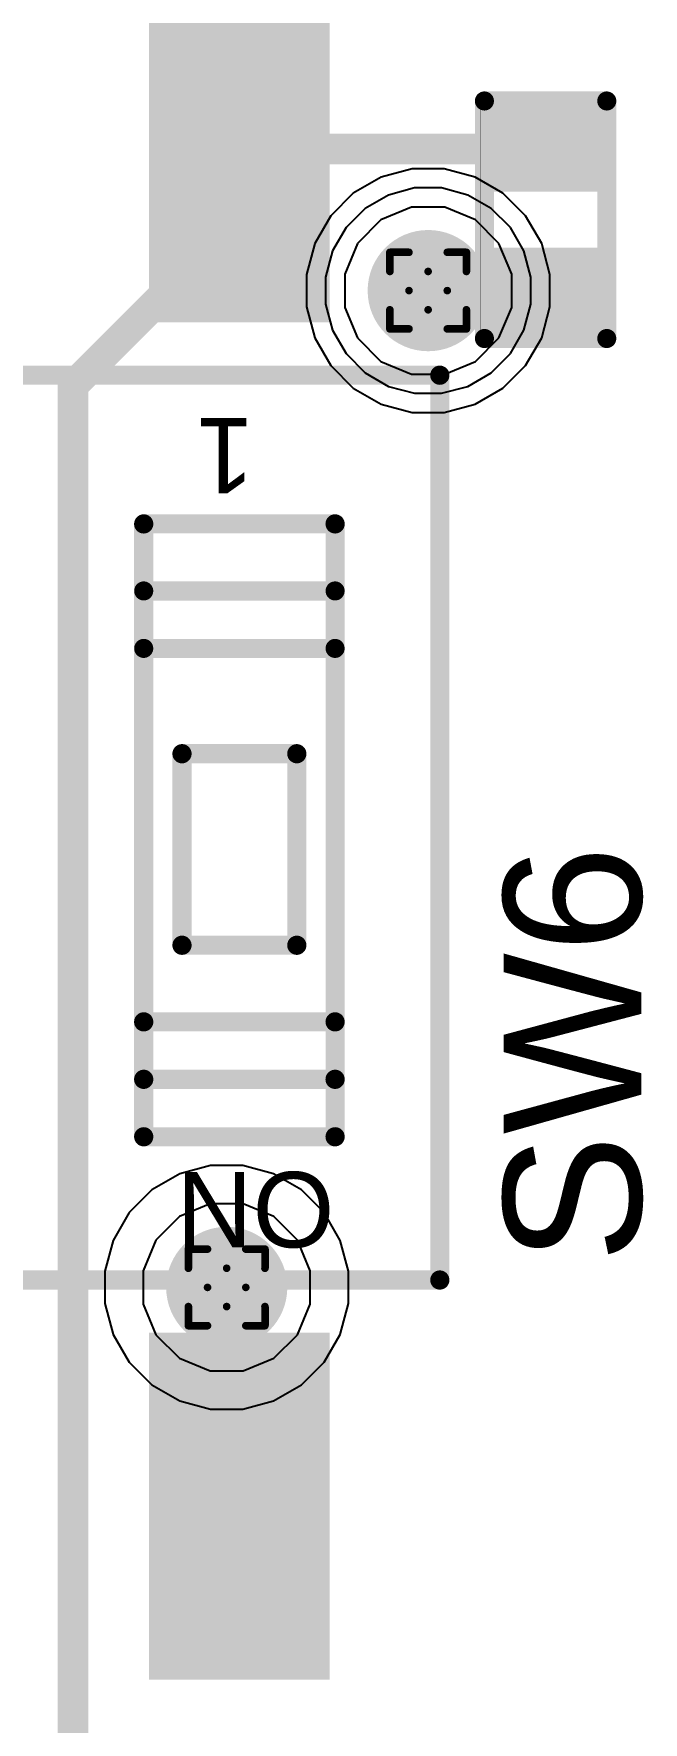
# Model space of a CAD drawing. Header units: inches. Extents: x 0 to 5379, y 0 to 5429.
# Drawn here: x 297.03 to 301.08, y 119.78 to 130.98 of the extents above; entities that cross this region are included whole.
import ezdxf

# ---------------------------------------------------------------- set-up
doc = ezdxf.new("R2010")
doc.units = ezdxf.units.IN
for name, color, linetype in [('Bottom Layer', 5, 'Continuous'), ('Bottom Solder', 6, 'Continuous'), ('Drill Drawing', 1, 'Continuous'), ('GND01', 16, 'Continuous'), ('GND02', 76, 'Continuous'), ('PWR', 156, 'Continuous'), ('SIG 01', 90, 'Continuous'), ('Top Layer', 1, 'Continuous'), ('Top Overlay', 2, 'Continuous'), ('Top Paste', 8, 'Continuous'), ('Top Solder', 216, 'Continuous'), ('Via Holes', 16, 'Continuous')]:
    doc.layers.add(name, color=color, linetype=linetype)
doc.styles.add('Arial', font='', dxfattribs={"height": 0.2})
doc.styles.get('Arial').set_extended_font_data('Arial')

# ---------------------------------------------------------------- blocks, each defined once
blk = doc.blocks.new('DSIC02LSGET_196')
at = {"layer": 'Top Layer'}
for points in [[(-3.4, 1.82), (-3.4, 0.72), (-5.6, 0.72), (-5.6, 1.82)], [(5.6, 1.82), (5.6, 0.72), (3.4, 0.72), (3.4, 1.82)]]:
    blk.add_hatch(color=1, dxfattribs=at).paths.add_polyline_path(points)
at = {"layer": 'Top Paste'}
for points in [[(-3.4, 1.82), (-3.4, 0.72), (-5.6, 0.72), (-5.6, 1.82)], [(5.6, 1.82), (5.6, 0.72), (3.4, 0.72), (3.4, 1.82)]]:
    blk.add_hatch(color=8, dxfattribs=at).paths.add_polyline_path(points)
at = {"layer": 'Top Solder'}
for points in [[(-3.35, 1.87), (-3.35, 0.67), (-5.65, 0.67), (-5.65, 1.87)], [(5.65, 1.87), (5.65, 0.67), (3.35, 0.67), (3.35, 1.87)]]:
    blk.add_hatch(color=216, dxfattribs=at).paths.add_polyline_path(points)
at = {"layer": 'Top Overlay'}
for points in [[(3, 2.6, 0.127, 0.127, 0), (-3, 2.6, 0.127, 0.127, 0)], [(-3, -2.5, 0.127, 0.127, 0), (-3, 2.6, 0.127, 0.127, 0)], [(3, -2.5, 0.127, 0.127, 0), (3, 2.6, 0.127, 0.127, 0)], [(2.05, 1.905, 0.127, 0.127, 0), (-2.014, 1.905, 0.127, 0.127, 0)], [(-2.014, 0.635, 0.127, 0.127, 0), (-2.014, 1.905, 0.127, 0.127, 0)], [(-1.569, 0.635, 0.127, 0.127, 0), (-1.569, 1.905, 0.127, 0.127, 0)], [(-1.188, 0.635, 0.127, 0.127, 0), (-1.188, 1.905, 0.127, 0.127, 0)], [(1.288, 0.635, 0.127, 0.127, 0), (1.288, 1.905, 0.127, 0.127, 0)], [(1.669, 0.635, 0.127, 0.127, 0), (1.669, 1.905, 0.127, 0.127, 0)], [(2.05, 0.635, 0.127, 0.127, 0), (2.05, 1.905, 0.127, 0.127, 0)], [(0.78, 1.651, 0.127, 0.127, 0), (-0.49, 1.651, 0.127, 0.127, 0)], [(-0.49, 0.889, 0.127, 0.127, 0), (-0.49, 1.651, 0.127, 0.127, 0)], [(0.78, 0.889, 0.127, 0.127, 0), (0.78, 1.651, 0.127, 0.127, 0)], [(0.78, 0.889, 0.127, 0.127, 0), (-0.49, 0.889, 0.127, 0.127, 0)], [(2.05, 0.635, 0.127, 0.127, 0), (-2.014, 0.635, 0.127, 0.127, 0)]]:
    blk.add_lwpolyline(points, format="xyseb", dxfattribs=at)
for points in [[(-3.032, 2.6, 0.0635, 0.0635, 1), (-2.968, 2.6, 0.0635, 0.0635, 1)], [(-3.032, 2.6, 0.0635, 0.0635, 1), (-2.968, 2.6, 0.0635, 0.0635, 1)], [(2.968, 2.6, 0.0635, 0.0635, 1), (3.032, 2.6, 0.0635, 0.0635, 1)], [(2.968, 2.6, 0.0635, 0.0635, 1), (3.032, 2.6, 0.0635, 0.0635, 1)], [(-2.046, 1.905, 0.0635, 0.0635, 1), (-1.982, 1.905, 0.0635, 0.0635, 1)], [(-2.046, 1.905, 0.0635, 0.0635, 1), (-1.982, 1.905, 0.0635, 0.0635, 1)], [(-1.601, 1.905, 0.0635, 0.0635, 1), (-1.538, 1.905, 0.0635, 0.0635, 1)], [(-1.22, 1.905, 0.0635, 0.0635, 1), (-1.157, 1.905, 0.0635, 0.0635, 1)], [(1.256, 1.905, 0.0635, 0.0635, 1), (1.32, 1.905, 0.0635, 0.0635, 1)], [(1.637, 1.905, 0.0635, 0.0635, 1), (1.701, 1.905, 0.0635, 0.0635, 1)], [(2.018, 1.905, 0.0635, 0.0635, 1), (2.082, 1.905, 0.0635, 0.0635, 1)], [(2.018, 1.905, 0.0635, 0.0635, 1), (2.082, 1.905, 0.0635, 0.0635, 1)], [(-0.522, 1.651, 0.0635, 0.0635, 1), (-0.458, 1.651, 0.0635, 0.0635, 1)], [(-0.522, 1.651, 0.0635, 0.0635, 1), (-0.458, 1.651, 0.0635, 0.0635, 1)], [(0.748, 1.651, 0.0635, 0.0635, 1), (0.812, 1.651, 0.0635, 0.0635, 1)], [(0.748, 1.651, 0.0635, 0.0635, 1), (0.812, 1.651, 0.0635, 0.0635, 1)], [(-0.522, 0.889, 0.0635, 0.0635, 1), (-0.458, 0.889, 0.0635, 0.0635, 1)], [(-0.522, 0.889, 0.0635, 0.0635, 1), (-0.458, 0.889, 0.0635, 0.0635, 1)], [(0.748, 0.889, 0.0635, 0.0635, 1), (0.812, 0.889, 0.0635, 0.0635, 1)], [(0.748, 0.889, 0.0635, 0.0635, 1), (0.812, 0.889, 0.0635, 0.0635, 1)], [(-2.046, 0.635, 0.0635, 0.0635, 1), (-1.982, 0.635, 0.0635, 0.0635, 1)], [(-2.046, 0.635, 0.0635, 0.0635, 1), (-1.982, 0.635, 0.0635, 0.0635, 1)], [(-1.601, 0.635, 0.0635, 0.0635, 1), (-1.538, 0.635, 0.0635, 0.0635, 1)], [(-1.22, 0.635, 0.0635, 0.0635, 1), (-1.157, 0.635, 0.0635, 0.0635, 1)], [(1.256, 0.635, 0.0635, 0.0635, 1), (1.32, 0.635, 0.0635, 0.0635, 1)], [(1.637, 0.635, 0.0635, 0.0635, 1), (1.701, 0.635, 0.0635, 0.0635, 1)], [(2.018, 0.635, 0.0635, 0.0635, 1), (2.082, 0.635, 0.0635, 0.0635, 1)], [(2.018, 0.635, 0.0635, 0.0635, 1), (2.082, 0.635, 0.0635, 0.0635, 1)]]:
    blk.add_lwpolyline(points, format="xyseb", close=True, dxfattribs=at)
at = {"layer": 'Top Overlay', "style": 'Arial'}
for s, p in [('ON', (2.283, 1.9)), ('1', (-2.716, 1.37))]:
    blk.add_text(s, height=0.5, rotation=-90, dxfattribs=at).set_placement(p)
blk = doc.blocks.new('R___0402_460')
at = {"layer": 'Top Layer'}
for points in [[(-0.699, -0.318), (-0.699, 0.317), (-0.241, 0.317), (-0.241, -0.318)], [(0.241, -0.318), (0.241, 0.317), (0.699, 0.317), (0.699, -0.318)]]:
    blk.add_hatch(color=1, dxfattribs=at).paths.add_polyline_path(points)
at = {"layer": 'Top Paste'}
for points in [[(-0.699, -0.318), (-0.699, 0.317), (-0.241, 0.317), (-0.241, -0.318)], [(0.241, -0.318), (0.241, 0.317), (0.699, 0.317), (0.699, -0.318)]]:
    blk.add_hatch(color=8, dxfattribs=at).paths.add_polyline_path(points)
at = {"layer": 'Top Solder'}
for points in [[(-0.754, -0.373), (-0.754, 0.373), (-0.186, 0.373), (-0.186, -0.373)], [(0.186, -0.373), (0.186, 0.373), (0.754, 0.373), (0.754, -0.373)]]:
    blk.add_hatch(color=216, dxfattribs=at).paths.add_polyline_path(points)
at = {"layer": 'Top Overlay'}
for points in [[(0.787, 0.406, 0.127, 0.127, 0), (-0.787, 0.406, 0.127, 0.127, 0)], [(-0.787, -0.406, 0.127, 0.127, 0), (-0.787, 0.406, 0.127, 0.127, 0)], [(0.787, -0.406, 0.127, 0.127, 0), (0.787, 0.406, 0.127, 0.127, 0)], [(0.787, -0.406, 0.127, 0.127, 0), (-0.787, -0.406, 0.127, 0.127, 0)], [(0.813, -0.432, 0.00323, 0.00323, 0), (-0.813, -0.432, 0.00323, 0.00323, 0)]]:
    blk.add_lwpolyline(points, format="xyseb", dxfattribs=at)
for points in [[(-0.819, 0.406, 0.0635, 0.0635, 1), (-0.756, 0.406, 0.0635, 0.0635, 1)], [(-0.819, 0.406, 0.0635, 0.0635, 1), (-0.756, 0.406, 0.0635, 0.0635, 1)], [(0.756, 0.406, 0.0635, 0.0635, 1), (0.819, 0.406, 0.0635, 0.0635, 1)], [(0.756, 0.406, 0.0635, 0.0635, 1), (0.819, 0.406, 0.0635, 0.0635, 1)], [(-0.819, -0.406, 0.0635, 0.0635, 1), (-0.756, -0.406, 0.0635, 0.0635, 1)], [(-0.819, -0.406, 0.0635, 0.0635, 1), (-0.756, -0.406, 0.0635, 0.0635, 1)], [(-0.814, -0.432, 0.00161, 0.00161, 1), (-0.812, -0.432, 0.00161, 0.00161, 1)], [(0.756, -0.406, 0.0635, 0.0635, 1), (0.819, -0.406, 0.0635, 0.0635, 1)], [(0.756, -0.406, 0.0635, 0.0635, 1), (0.819, -0.406, 0.0635, 0.0635, 1)], [(0.812, -0.432, 0.00161, 0.00161, 1), (0.814, -0.432, 0.00161, 0.00161, 1)]]:
    blk.add_lwpolyline(points, format="xyseb", close=True, dxfattribs=at)

msp = doc.modelspace()

# ---------------------------------------------------------------- hatches: boundary and pattern name
at = {"layer": 'Bottom Layer'}
h = msp.add_hatch(color=5, dxfattribs=at)
edge = h.paths.add_edge_path()
edge.add_arc((299.652, 129.277), 0.3, 0, 360)
h = msp.add_hatch(color=5, dxfattribs=at)
edge = h.paths.add_edge_path()
edge.add_arc((298.315, 122.667), 0.3, 0, 360)
at = {"layer": 'Bottom Solder'}
h = msp.add_hatch(color=6, dxfattribs=at)
edge = h.paths.add_edge_path()
edge.add_arc((299.652, 129.277), 0.402, 0, 360)
h = msp.add_hatch(color=6, dxfattribs=at)
edge = h.paths.add_edge_path()
edge.add_arc((298.315, 122.667), 0.402, 0, 360)
at = {"layer": 'GND01'}
h = msp.add_hatch(color=16, dxfattribs=at)
edge = h.paths.add_edge_path()
edge.add_arc((299.652, 129.277), 0.3, 0, 360)
h = msp.add_hatch(color=16, dxfattribs=at)
edge = h.paths.add_edge_path()
edge.add_arc((298.315, 122.667), 0.3, 0, 360)
at = {"layer": 'GND02'}
h = msp.add_hatch(color=76, dxfattribs=at)
edge = h.paths.add_edge_path()
edge.add_arc((299.652, 129.277), 0.3, 0, 360)
h = msp.add_hatch(color=76, dxfattribs=at)
edge = h.paths.add_edge_path()
edge.add_arc((298.315, 122.667), 0.3, 0, 360)
at = {"layer": 'PWR'}
h = msp.add_hatch(color=156, dxfattribs=at)
edge = h.paths.add_edge_path()
edge.add_arc((299.652, 129.277), 0.3, 0, 360)
h = msp.add_hatch(color=156, dxfattribs=at)
edge = h.paths.add_edge_path()
edge.add_arc((298.315, 122.667), 0.3, 0, 360)
at = {"layer": 'SIG 01'}
h = msp.add_hatch(color=90, dxfattribs=at)
edge = h.paths.add_edge_path()
edge.add_arc((299.652, 129.277), 0.3, 0, 360)
h = msp.add_hatch(color=90, dxfattribs=at)
edge = h.paths.add_edge_path()
edge.add_arc((298.315, 122.667), 0.3, 0, 360)
at = {"layer": 'Top Layer'}
h = msp.add_hatch(color=1, dxfattribs=at)
edge = h.paths.add_edge_path()
edge.add_arc((299.652, 129.277), 0.3, 0, 360)
h = msp.add_hatch(color=1, dxfattribs=at)
edge = h.paths.add_edge_path()
edge.add_arc((298.315, 122.667), 0.3, 0, 360)
at = {"layer": 'Top Solder'}
h = msp.add_hatch(color=216, dxfattribs=at)
edge = h.paths.add_edge_path()
edge.add_arc((299.652, 129.277), 0.402, 0, 360)
h = msp.add_hatch(color=216, dxfattribs=at)
edge = h.paths.add_edge_path()
edge.add_arc((298.315, 122.667), 0.402, 0, 360)
at = {"layer": 'Via Holes'}
h = msp.add_hatch(color=7, dxfattribs=at)
edge = h.paths.add_edge_path()
edge.add_arc((299.652, 129.277), 0.15, 0, 360)
h = msp.add_hatch(color=7, dxfattribs=at)
edge = h.paths.add_edge_path()
edge.add_arc((298.315, 122.667), 0.15, 0, 360)

# ---------------------------------------------------------------- linework, layer by layer
at = {"layer": 'Bottom Layer'}
for p, q in [((299.34, 130.03), (299.155, 129.923)), ((299.545, 130.085), (299.34, 130.03)), ((299.758, 130.085), (299.545, 130.085)), ((299.963, 130.03), (299.758, 130.085)), ((300.148, 129.923), (299.963, 130.03)), ((299.155, 129.923), (299.005, 129.773)), ((300.298, 129.773), (300.148, 129.923)), ((299.005, 129.773), (298.899, 129.589)), ((300.405, 129.589), (300.298, 129.773)), ((298.899, 129.589), (298.844, 129.383)), ((300.46, 129.383), (300.405, 129.589)), ((298.844, 129.383), (298.844, 129.17)), ((300.46, 129.17), (300.46, 129.383)), ((298.844, 129.17), (298.899, 128.965)), ((300.405, 128.965), (300.46, 129.17)), ((298.899, 128.965), (299.005, 128.781)), ((300.298, 128.781), (300.405, 128.965)), ((299.005, 128.781), (299.155, 128.63)), ((300.148, 128.63), (300.298, 128.781)), ((299.155, 128.63), (299.34, 128.524)), ((299.963, 128.524), (300.148, 128.63)), ((299.34, 128.524), (299.545, 128.469)), ((299.545, 128.469), (299.758, 128.469)), ((299.758, 128.469), (299.963, 128.524)), ((298.003, 123.42), (297.818, 123.314)), ((298.208, 123.475), (298.003, 123.42)), ((298.421, 123.475), (298.208, 123.475)), ((298.626, 123.42), (298.421, 123.475)), ((298.811, 123.314), (298.626, 123.42)), ((297.818, 123.314), (297.668, 123.163)), ((298.961, 123.163), (298.811, 123.314)), ((297.668, 123.163), (297.562, 122.979)), ((299.067, 122.979), (298.961, 123.163)), ((297.562, 122.979), (297.507, 122.774)), ((299.123, 122.774), (299.067, 122.979)), ((297.507, 122.774), (297.507, 122.561)), ((299.123, 122.561), (299.123, 122.774)), ((297.507, 122.561), (297.562, 122.355)), ((299.067, 122.355), (299.123, 122.561)), ((297.562, 122.355), (297.668, 122.171)), ((298.961, 122.171), (299.067, 122.355)), ((297.668, 122.171), (297.818, 122.021)), ((298.811, 122.021), (298.961, 122.171)), ((297.818, 122.021), (298.003, 121.914)), ((298.626, 121.914), (298.811, 122.021)), ((298.003, 121.914), (298.208, 121.859)), ((298.208, 121.859), (298.421, 121.859)), ((298.421, 121.859), (298.626, 121.914))]:
    msp.add_line(p, q, dxfattribs=at)
at = {"layer": 'Drill Drawing'}
for points in [[(299.398, 129.404, 0.0508, 0.0508, 0), (299.398, 129.531, 0.0508, 0.0508, 0)], [(299.398, 129.531, 0.0508, 0.0508, 0), (299.525, 129.531, 0.0508, 0.0508, 0)], [(299.525, 129.531, 0.0508, 0.0508, 0), (299.652, 129.404, 0.0508, 0.0508, 0)], [(299.652, 129.404, 0.0508, 0.0508, 0), (299.779, 129.531, 0.0508, 0.0508, 0)], [(299.779, 129.531, 0.0508, 0.0508, 0), (299.906, 129.531, 0.0508, 0.0508, 0)], [(299.906, 129.404, 0.0508, 0.0508, 0), (299.906, 129.531, 0.0508, 0.0508, 0)], [(299.398, 129.404, 0.0508, 0.0508, 0), (299.525, 129.277, 0.0508, 0.0508, 0)], [(299.779, 129.277, 0.0508, 0.0508, 0), (299.906, 129.404, 0.0508, 0.0508, 0)], [(299.398, 129.15, 0.0508, 0.0508, 0), (299.525, 129.277, 0.0508, 0.0508, 0)], [(299.779, 129.277, 0.0508, 0.0508, 0), (299.906, 129.15, 0.0508, 0.0508, 0)], [(299.398, 129.023, 0.0508, 0.0508, 0), (299.398, 129.15, 0.0508, 0.0508, 0)], [(299.525, 129.023, 0.0508, 0.0508, 0), (299.652, 129.15, 0.0508, 0.0508, 0)], [(299.652, 129.15, 0.0508, 0.0508, 0), (299.779, 129.023, 0.0508, 0.0508, 0)], [(299.906, 129.023, 0.0508, 0.0508, 0), (299.906, 129.15, 0.0508, 0.0508, 0)], [(299.398, 129.023, 0.0508, 0.0508, 0), (299.525, 129.023, 0.0508, 0.0508, 0)], [(299.779, 129.023, 0.0508, 0.0508, 0), (299.906, 129.023, 0.0508, 0.0508, 0)], [(298.061, 122.794, 0.0508, 0.0508, 0), (298.061, 122.921, 0.0508, 0.0508, 0)], [(298.061, 122.921, 0.0508, 0.0508, 0), (298.188, 122.921, 0.0508, 0.0508, 0)], [(298.188, 122.921, 0.0508, 0.0508, 0), (298.315, 122.794, 0.0508, 0.0508, 0)], [(298.315, 122.794, 0.0508, 0.0508, 0), (298.442, 122.921, 0.0508, 0.0508, 0)], [(298.442, 122.921, 0.0508, 0.0508, 0), (298.569, 122.921, 0.0508, 0.0508, 0)], [(298.569, 122.794, 0.0508, 0.0508, 0), (298.569, 122.921, 0.0508, 0.0508, 0)], [(298.061, 122.794, 0.0508, 0.0508, 0), (298.188, 122.667, 0.0508, 0.0508, 0)], [(298.442, 122.667, 0.0508, 0.0508, 0), (298.569, 122.794, 0.0508, 0.0508, 0)], [(298.061, 122.54, 0.0508, 0.0508, 0), (298.188, 122.667, 0.0508, 0.0508, 0)], [(298.442, 122.667, 0.0508, 0.0508, 0), (298.569, 122.54, 0.0508, 0.0508, 0)], [(298.061, 122.413, 0.0508, 0.0508, 0), (298.061, 122.54, 0.0508, 0.0508, 0)], [(298.188, 122.413, 0.0508, 0.0508, 0), (298.315, 122.54, 0.0508, 0.0508, 0)], [(298.315, 122.54, 0.0508, 0.0508, 0), (298.442, 122.413, 0.0508, 0.0508, 0)], [(298.569, 122.413, 0.0508, 0.0508, 0), (298.569, 122.54, 0.0508, 0.0508, 0)], [(298.061, 122.413, 0.0508, 0.0508, 0), (298.188, 122.413, 0.0508, 0.0508, 0)], [(298.442, 122.413, 0.0508, 0.0508, 0), (298.569, 122.413, 0.0508, 0.0508, 0)]]:
    msp.add_lwpolyline(points, format="xyseb", dxfattribs=at)
for points in [[(299.385, 129.531, 0.0254, 0.0254, 1), (299.41, 129.531, 0.0254, 0.0254, 1)], [(299.385, 129.531, 0.0254, 0.0254, 1), (299.41, 129.531, 0.0254, 0.0254, 1)], [(299.512, 129.531, 0.0254, 0.0254, 1), (299.537, 129.531, 0.0254, 0.0254, 1)], [(299.512, 129.531, 0.0254, 0.0254, 1), (299.537, 129.531, 0.0254, 0.0254, 1)], [(299.766, 129.531, 0.0254, 0.0254, 1), (299.791, 129.531, 0.0254, 0.0254, 1)], [(299.766, 129.531, 0.0254, 0.0254, 1), (299.791, 129.531, 0.0254, 0.0254, 1)], [(299.893, 129.531, 0.0254, 0.0254, 1), (299.918, 129.531, 0.0254, 0.0254, 1)], [(299.893, 129.531, 0.0254, 0.0254, 1), (299.918, 129.531, 0.0254, 0.0254, 1)], [(299.385, 129.404, 0.0254, 0.0254, 1), (299.41, 129.404, 0.0254, 0.0254, 1)], [(299.385, 129.404, 0.0254, 0.0254, 1), (299.41, 129.404, 0.0254, 0.0254, 1)], [(299.639, 129.404, 0.0254, 0.0254, 1), (299.664, 129.404, 0.0254, 0.0254, 1)], [(299.639, 129.404, 0.0254, 0.0254, 1), (299.664, 129.404, 0.0254, 0.0254, 1)], [(299.893, 129.404, 0.0254, 0.0254, 1), (299.918, 129.404, 0.0254, 0.0254, 1)], [(299.893, 129.404, 0.0254, 0.0254, 1), (299.918, 129.404, 0.0254, 0.0254, 1)], [(299.512, 129.277, 0.0254, 0.0254, 1), (299.537, 129.277, 0.0254, 0.0254, 1)], [(299.512, 129.277, 0.0254, 0.0254, 1), (299.537, 129.277, 0.0254, 0.0254, 1)], [(299.766, 129.277, 0.0254, 0.0254, 1), (299.791, 129.277, 0.0254, 0.0254, 1)], [(299.766, 129.277, 0.0254, 0.0254, 1), (299.791, 129.277, 0.0254, 0.0254, 1)], [(299.385, 129.15, 0.0254, 0.0254, 1), (299.41, 129.15, 0.0254, 0.0254, 1)], [(299.385, 129.15, 0.0254, 0.0254, 1), (299.41, 129.15, 0.0254, 0.0254, 1)], [(299.639, 129.15, 0.0254, 0.0254, 1), (299.664, 129.15, 0.0254, 0.0254, 1)], [(299.639, 129.15, 0.0254, 0.0254, 1), (299.664, 129.15, 0.0254, 0.0254, 1)], [(299.893, 129.15, 0.0254, 0.0254, 1), (299.918, 129.15, 0.0254, 0.0254, 1)], [(299.893, 129.15, 0.0254, 0.0254, 1), (299.918, 129.15, 0.0254, 0.0254, 1)], [(299.385, 129.023, 0.0254, 0.0254, 1), (299.41, 129.023, 0.0254, 0.0254, 1)], [(299.385, 129.023, 0.0254, 0.0254, 1), (299.41, 129.023, 0.0254, 0.0254, 1)], [(299.512, 129.023, 0.0254, 0.0254, 1), (299.537, 129.023, 0.0254, 0.0254, 1)], [(299.512, 129.023, 0.0254, 0.0254, 1), (299.537, 129.023, 0.0254, 0.0254, 1)], [(299.766, 129.023, 0.0254, 0.0254, 1), (299.791, 129.023, 0.0254, 0.0254, 1)], [(299.766, 129.023, 0.0254, 0.0254, 1), (299.791, 129.023, 0.0254, 0.0254, 1)], [(299.893, 129.023, 0.0254, 0.0254, 1), (299.918, 129.023, 0.0254, 0.0254, 1)], [(299.893, 129.023, 0.0254, 0.0254, 1), (299.918, 129.023, 0.0254, 0.0254, 1)], [(298.048, 122.921, 0.0254, 0.0254, 1), (298.073, 122.921, 0.0254, 0.0254, 1)], [(298.048, 122.921, 0.0254, 0.0254, 1), (298.073, 122.921, 0.0254, 0.0254, 1)], [(298.175, 122.921, 0.0254, 0.0254, 1), (298.2, 122.921, 0.0254, 0.0254, 1)], [(298.175, 122.921, 0.0254, 0.0254, 1), (298.2, 122.921, 0.0254, 0.0254, 1)], [(298.429, 122.921, 0.0254, 0.0254, 1), (298.454, 122.921, 0.0254, 0.0254, 1)], [(298.429, 122.921, 0.0254, 0.0254, 1), (298.454, 122.921, 0.0254, 0.0254, 1)], [(298.556, 122.921, 0.0254, 0.0254, 1), (298.581, 122.921, 0.0254, 0.0254, 1)], [(298.556, 122.921, 0.0254, 0.0254, 1), (298.581, 122.921, 0.0254, 0.0254, 1)], [(298.048, 122.794, 0.0254, 0.0254, 1), (298.073, 122.794, 0.0254, 0.0254, 1)], [(298.048, 122.794, 0.0254, 0.0254, 1), (298.073, 122.794, 0.0254, 0.0254, 1)], [(298.302, 122.794, 0.0254, 0.0254, 1), (298.327, 122.794, 0.0254, 0.0254, 1)], [(298.302, 122.794, 0.0254, 0.0254, 1), (298.327, 122.794, 0.0254, 0.0254, 1)], [(298.556, 122.794, 0.0254, 0.0254, 1), (298.581, 122.794, 0.0254, 0.0254, 1)], [(298.556, 122.794, 0.0254, 0.0254, 1), (298.581, 122.794, 0.0254, 0.0254, 1)], [(298.175, 122.667, 0.0254, 0.0254, 1), (298.2, 122.667, 0.0254, 0.0254, 1)], [(298.175, 122.667, 0.0254, 0.0254, 1), (298.2, 122.667, 0.0254, 0.0254, 1)], [(298.429, 122.667, 0.0254, 0.0254, 1), (298.454, 122.667, 0.0254, 0.0254, 1)], [(298.429, 122.667, 0.0254, 0.0254, 1), (298.454, 122.667, 0.0254, 0.0254, 1)], [(298.048, 122.54, 0.0254, 0.0254, 1), (298.073, 122.54, 0.0254, 0.0254, 1)], [(298.048, 122.54, 0.0254, 0.0254, 1), (298.073, 122.54, 0.0254, 0.0254, 1)], [(298.302, 122.54, 0.0254, 0.0254, 1), (298.327, 122.54, 0.0254, 0.0254, 1)], [(298.302, 122.54, 0.0254, 0.0254, 1), (298.327, 122.54, 0.0254, 0.0254, 1)], [(298.556, 122.54, 0.0254, 0.0254, 1), (298.581, 122.54, 0.0254, 0.0254, 1)], [(298.556, 122.54, 0.0254, 0.0254, 1), (298.581, 122.54, 0.0254, 0.0254, 1)], [(298.048, 122.413, 0.0254, 0.0254, 1), (298.073, 122.413, 0.0254, 0.0254, 1)], [(298.048, 122.413, 0.0254, 0.0254, 1), (298.073, 122.413, 0.0254, 0.0254, 1)], [(298.175, 122.413, 0.0254, 0.0254, 1), (298.2, 122.413, 0.0254, 0.0254, 1)], [(298.175, 122.413, 0.0254, 0.0254, 1), (298.2, 122.413, 0.0254, 0.0254, 1)], [(298.429, 122.413, 0.0254, 0.0254, 1), (298.454, 122.413, 0.0254, 0.0254, 1)], [(298.429, 122.413, 0.0254, 0.0254, 1), (298.454, 122.413, 0.0254, 0.0254, 1)], [(298.556, 122.413, 0.0254, 0.0254, 1), (298.581, 122.413, 0.0254, 0.0254, 1)], [(298.556, 122.413, 0.0254, 0.0254, 1), (298.581, 122.413, 0.0254, 0.0254, 1)]]:
    msp.add_lwpolyline(points, format="xyseb", close=True, dxfattribs=at)
at = {"layer": 'GND01'}
for p, q in [((299.541, 129.831), (299.338, 129.746)), ((299.762, 129.831), (299.541, 129.831)), ((299.965, 129.746), (299.762, 129.831)), ((299.338, 129.746), (299.182, 129.59)), ((300.121, 129.59), (299.965, 129.746)), ((299.182, 129.59), (299.098, 129.387)), ((300.206, 129.387), (300.121, 129.59)), ((299.098, 129.387), (299.098, 129.166)), ((300.206, 129.166), (300.206, 129.387)), ((299.098, 129.166), (299.182, 128.963)), ((300.121, 128.963), (300.206, 129.166)), ((299.182, 128.963), (299.338, 128.807)), ((299.965, 128.807), (300.121, 128.963)), ((299.338, 128.807), (299.541, 128.723)), ((299.762, 128.723), (299.965, 128.807)), ((299.541, 128.723), (299.762, 128.723))]:
    msp.add_line(p, q, dxfattribs=at)
at = {"layer": 'GND02'}
for p, q in [((299.541, 129.831), (299.338, 129.746)), ((299.762, 129.831), (299.541, 129.831)), ((299.965, 129.746), (299.762, 129.831)), ((299.338, 129.746), (299.182, 129.59)), ((300.121, 129.59), (299.965, 129.746)), ((299.182, 129.59), (299.098, 129.387)), ((300.206, 129.387), (300.121, 129.59)), ((299.098, 129.387), (299.098, 129.166)), ((300.206, 129.166), (300.206, 129.387)), ((299.098, 129.166), (299.182, 128.963)), ((300.121, 128.963), (300.206, 129.166)), ((299.182, 128.963), (299.338, 128.807)), ((299.965, 128.807), (300.121, 128.963)), ((299.338, 128.807), (299.541, 128.723)), ((299.762, 128.723), (299.965, 128.807)), ((299.541, 128.723), (299.762, 128.723))]:
    msp.add_line(p, q, dxfattribs=at)
at = {"layer": 'PWR'}
for p, q in [((298.204, 123.221), (298.001, 123.137)), ((298.425, 123.221), (298.204, 123.221)), ((298.628, 123.137), (298.425, 123.221)), ((298.001, 123.137), (297.845, 122.981)), ((298.784, 122.981), (298.628, 123.137)), ((297.845, 122.981), (297.761, 122.777)), ((298.869, 122.777), (298.784, 122.981)), ((297.761, 122.777), (297.761, 122.557)), ((298.869, 122.557), (298.869, 122.777)), ((297.761, 122.557), (297.845, 122.353)), ((298.784, 122.353), (298.869, 122.557)), ((297.845, 122.353), (298.001, 122.198)), ((298.628, 122.198), (298.784, 122.353)), ((298.001, 122.198), (298.204, 122.113)), ((298.425, 122.113), (298.628, 122.198)), ((298.204, 122.113), (298.425, 122.113))]:
    msp.add_line(p, q, dxfattribs=at)
at = {"layer": 'SIG 01'}
for p, q in [((299.389, 129.911), (299.233, 129.822)), ((299.562, 129.958), (299.389, 129.911)), ((299.741, 129.958), (299.562, 129.958)), ((299.914, 129.911), (299.741, 129.958)), ((300.07, 129.822), (299.914, 129.911)), ((299.233, 129.822), (299.107, 129.695)), ((300.197, 129.695), (300.07, 129.822)), ((299.107, 129.695), (299.017, 129.54)), ((300.286, 129.54), (300.197, 129.695)), ((299.017, 129.54), (298.971, 129.366)), ((300.333, 129.366), (300.286, 129.54)), ((298.971, 129.366), (298.971, 129.187)), ((300.333, 129.187), (300.333, 129.366)), ((298.971, 129.187), (299.017, 129.014)), ((300.286, 129.014), (300.333, 129.187)), ((299.017, 129.014), (299.107, 128.859)), ((300.197, 128.859), (300.286, 129.014)), ((299.107, 128.859), (299.233, 128.732)), ((300.07, 128.732), (300.197, 128.859)), ((299.233, 128.732), (299.389, 128.642)), ((299.914, 128.642), (300.07, 128.732)), ((299.389, 128.642), (299.562, 128.596)), ((299.562, 128.596), (299.741, 128.596)), ((299.741, 128.596), (299.914, 128.642))]:
    msp.add_line(p, q, dxfattribs=at)
at = {"layer": 'Top Layer'}
for points in [[(298.315, 129.666, 0.203, 0.203, 0), (298.315, 130.216, 0.203, 0.203, 0)], [(298.315, 130.216, 0.203, 0.203, 0), (300.423, 130.216, 0.203, 0.203, 0)], [(297.295, 128.647, 0.203, 0.203, 0), (298.315, 129.666, 0.203, 0.203, 0)], [(299.652, 129.277, 0.254, 0.254, 0), (300.423, 129.277, 0.254, 0.254, 0)], [(297.295, 115.067, 0.203, 0.203, 0), (297.295, 128.647, 0.203, 0.203, 0)], [(298.315, 121.216, 0.381, 0.381, 0), (298.315, 122.667, 0.381, 0.381, 0)]]:
    msp.add_lwpolyline(points, format="xyseb", dxfattribs=at)
for points in [[(298.264, 130.216, 0.102, 0.102, 1), (298.365, 130.216, 0.102, 0.102, 1)], [(298.264, 130.216, 0.102, 0.102, 1), (298.365, 130.216, 0.102, 0.102, 1)], [(300.372, 130.216, 0.102, 0.102, 1), (300.474, 130.216, 0.102, 0.102, 1)], [(298.264, 129.666, 0.102, 0.102, 1), (298.365, 129.666, 0.102, 0.102, 1)], [(298.264, 129.666, 0.102, 0.102, 1), (298.365, 129.666, 0.102, 0.102, 1)], [(299.588, 129.277, 0.127, 0.127, 1), (299.715, 129.277, 0.127, 0.127, 1)], [(300.359, 129.277, 0.127, 0.127, 1), (300.486, 129.277, 0.127, 0.127, 1)], [(297.244, 128.647, 0.102, 0.102, 1), (297.346, 128.647, 0.102, 0.102, 1)], [(297.244, 128.647, 0.102, 0.102, 1), (297.346, 128.647, 0.102, 0.102, 1)], [(298.219, 122.667, 0.191, 0.191, 1), (298.41, 122.667, 0.191, 0.191, 1)], [(298.219, 121.216, 0.191, 0.191, 1), (298.41, 121.216, 0.191, 0.191, 1)]]:
    msp.add_lwpolyline(points, format="xyseb", close=True, dxfattribs=at)

# ---------------------------------------------------------------- block references
at = {"rotation": 270}
for name, p in [('DSIC02LSGET_196', (297.129, 125.716)), ('R___0402_460', (300.431, 129.747))]:
    msp.add_blockref(name, p, dxfattribs=at)

# ---------------------------------------------------------------- texts
at = {"layer": 'Top Overlay', "style": 'Arial'}
msp.add_text('SW6', height=0.9144, rotation=90, dxfattribs=at).set_placement((301.066, 122.829))

doc.saveas('drawing.dxf')
